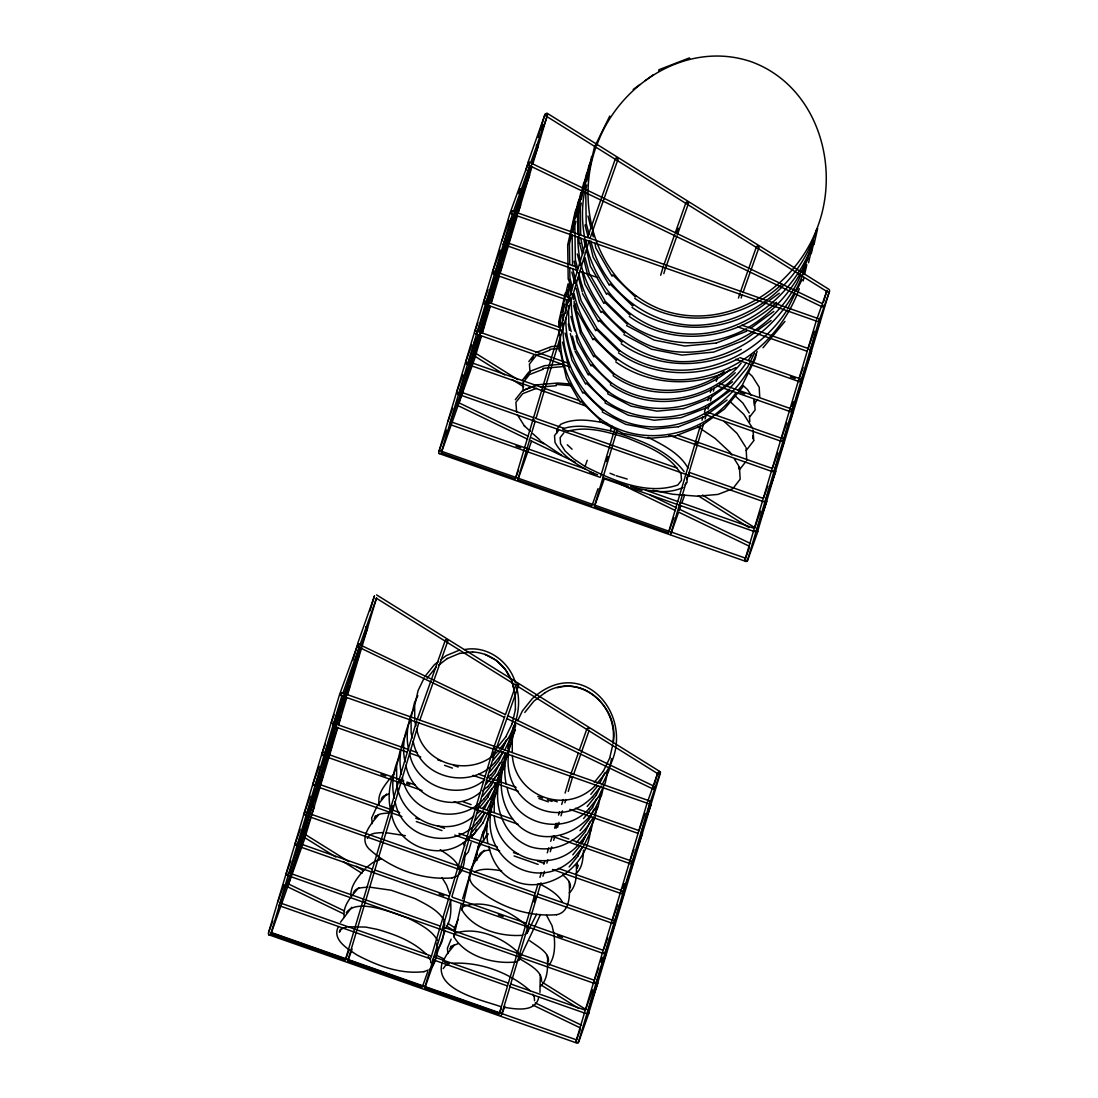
<?xml version="1.0" encoding="UTF-8"?>
<svg xmlns="http://www.w3.org/2000/svg" width="1098" height="1098" viewBox="0 0 1098 1098"><rect width="100%" height="100%" fill="white"/><g stroke="black" fill="none" stroke-linecap="round" stroke-linejoin="round"><path stroke-width="1.5" d="M465.072 852.515C464.591 860.448 464.207 870.179 457.756 875.696M471.811 837.76L471.934 834.549M583.532 850.14C583.052 858.087 582.667 867.804 576.217 873.335M562.986 365.36L563.041 366.595L542.865 368.365L543.304 369.202L529.428 374.583L522.675 383.216L523.252 391.272M539.955 992.359L540.285 974.983M515.936 961.917C493.935 964.497 465.47 956.509 453.817 936.663L461.407 903.53M522.675 935.263C501.059 937.019 473.197 929.375 461.846 909.748L470.658 871.908L479.25 843.58M753.763 440.655L746.16 450.578M400.043 751.046L396.611 766.212L396.694 779.786M411.05 717.831L414.481 702.679L417.844 695.679M492.728 795.446L489.626 809.089L482.777 823.239M495.994 784.864L493.235 796.997L487.183 809.583M490.573 812.616L494.004 797.464L496.694 791.864M499.604 772.772L496.845 784.892L489.996 799.056M502.87 762.19L500.455 772.8L497.092 779.8M512.135 723.651L515.497 709.171M505.78 753.132L504.064 760.708L497.216 774.859M507.674 748.616L510.433 736.497M513.686 725.915L511.284 736.511L504.558 750.51M508.607 752.144L512.052 736.991L515.415 729.992M515.662 724.886L512.217 740.038L512.299 751.924M590.628 828.249C586.963 885.853 504.572 911.395 488.651 846.366M593.894 817.667L590.806 831.296L584.754 843.895M597.161 807.085L594.416 819.204L587.691 833.204L579.058 843.923M601.457 791.96L598.026 807.112L594.663 814.112M609.706 757.963L612.711 745.075M603.351 787.444L601.635 795.021L594.787 809.171M607.99 770.796L605.245 782.929L598.396 797.079M611.6 758.704L608.855 770.823L602.129 784.823M567.707 244.813L575.407 210.885L578.33 204.942M570.411 235.727L578.111 201.799L580.307 197.338M573.129 226.627L580.828 192.713M571.509 234.903L569.437 244.044L569.725 264.371M575.832 217.541L583.532 183.627L587.197 176.188M572.84 231.911L573.87 227.341M578.55 208.455L586.25 174.527L589.173 168.584M575.901 221.302L574.858 225.872L575.338 259.746L577.479 267.734M581.267 199.369L588.967 165.441L591.163 160.981M579.305 209.169L577.575 216.773L577.809 233.723M584.342 188.664L591.671 156.355M581.322 203.116L580.279 207.687L580.677 234.794M586.689 181.184L594.389 147.269L609.761 116.045M584.726 190.983C573.815 246.281 603.406 308.634 657.702 328.48C722.937 350.564 791.315 305.134 812.849 243.248L813.577 240.064M586.744 184.944L585.714 189.515L586.195 223.402L589.187 234.574M596.022 146.926C573.801 208.483 598.465 286.756 663.137 310.309C728.358 332.392 796.736 286.962 818.271 225.076C840.505 163.52 815.841 85.246 751.169 61.694C686.662 39.857 618.421 84.175 596.749 145.458M558.772 321.755L565.305 292.988M561.49 312.669L568.009 283.902M561.682 314.797L560.241 321.11L560.337 327.863M562.396 311.64L563.466 306.905M564.743 304.132L562.958 312.024L563.082 320.465M566.541 296.24L567.968 289.927M568.682 286.77L569.409 283.613M566.39 299.768L565.813 313.067M568.888 288.719L570.329 282.406M570.535 284.368L568.38 293.839L568.503 302.293M756.302 353.968L755.163 358.977L742.289 385.124L737.952 390.325M805.795 265.73C789.627 319.957 737.691 363.246 679.827 361.626C630.966 358.813 587.759 320.52 578.756 272.537M803.146 280.937L803.873 277.698M804.601 274.473L806.81 264.783M808.155 258.236L802.364 271.714M811.23 247.558C800.936 280.992 777.782 309.801 747.807 327.822M808.567 262.751L812.602 244.991M811.271 253.665L813.481 243.976M816.651 229.386C800.469 283.6 748.534 326.902 690.683 325.269C643.702 322.441 601.182 286.949 590.889 240.97M813.989 244.579L817.653 228.425M471.138 842.564L468.366 851.911L464.687 856.124M462.629 898.809L471.22 870.494M271.028 933.176L279.112 906.07M430.553 958.883L279.112 905.63L342 695.322M352.678 660.474L357.687 643.991L359.348 643.977M359.279 647.326L288.294 885.18L286.894 886.264M369.957 610.927L374.349 596.187M363.905 636.085L365.373 631.158M305.683 835.29L337.937 727.192M338.925 723.911L346.735 697.71M347.723 694.43L376.559 597.792M441.41 451.964L449.521 424.802M600.277 477.383L449.521 424.363L503.2 244.909M577.424 270.492L503.227 244.401L512.56 213.561M473.663 344.841L475.132 339.913M509.966 223.21L511.435 218.282M518.791 193.632L520.26 188.705M525.654 170.629L528.234 162.326L529.881 162.312M538.034 137.497L544.896 114.521L546.296 113.437L547.573 114.494M496.941 275.776L458.69 403.982L457.29 405.052L456.013 404.009M497.929 272.496L529.812 165.661M541.781 129.839L543.249 124.911M481.459 336.043L475.681 355.189M482.434 332.749L490.271 306.493M491.259 303.213L499.096 276.957M500.07 273.677L517.213 216.237M518.187 212.957L531.899 167.006M532.887 163.726L547.092 116.127M416.718 720.741L345.239 960.242L270.712 934.027M392.782 805.808L391.341 810.667L391.643 809.802L316.375 783.272M347.929 960.215L418.914 722.36M586.442 240.517L515.291 478.92L441.108 452.829M517.981 478.893L535.138 421.385M536.112 418.091L589.118 240.489M430.951 957.799L493.62 747.793M492.371 756.893L493.826 751.979M424.844 987.267L450.935 899.811M451.909 896.558L486.51 780.609M518.256 791.26L486.538 780.102L495.829 749.412M600.675 476.299L614.647 429.469M660.68 275.241L663.466 265.881M606.535 461.531L608.004 456.603M594.54 505.821L617.268 429.647M663.823 273.649L665.676 267.418M537.965 883.972L499.068 1014.332L424.542 988.131M539.928 877.412L541.396 872.485M543.839 864.277L544.828 860.997M547.271 852.803L548.739 847.876M550.702 841.315L552.17 836.388M554.614 828.194L556.082 823.267M558.525 815.059L559.513 811.779M561.709 804.422L563.164 799.55M565.099 793.058L570.425 775.202M534.067 901.911L535.522 897.039M556.055 828.249L557.523 823.322M501.141 1016.034L509.856 987.184M585.687 1013.44L509.843 986.773L541.012 882.778M542.961 876.245L544.416 871.345M546.859 863.179L547.833 859.912M550.263 851.746L551.731 846.846M553.68 840.313L554.655 837.06M557.578 827.261L559.033 822.361M560.982 815.828L562.451 810.928M564.88 802.775L565.854 799.522M568.27 791.411L572.634 776.794M700.538 425.159L668.421 532.763L594.238 506.672M702.006 420.232L702.981 416.938M704.463 412.011L705.932 407.084M707.894 400.509L708.869 397.215M710.337 392.288L711.326 388.994M738.46 298.052L739.915 293.166M670.494 534.465L671.18 532.489M671.098 532.736L686.017 482.749M686.991 479.483L703.598 423.855M705.053 418.942L706.522 414.042M707.99 409.129L709.459 404.215M710.433 400.948L711.888 396.035M713.357 391.135L714.331 387.855M716.294 381.322L717.269 378.041M741.15 298.025L742.111 294.772M647.449 801.883L575.97 1041.384L576.395 1043.1L578.056 1043.086L578.66 1041.357L650.14 801.869L648.849 800.813M601.059 962.191L602.514 957.332M623.033 888.57L624.488 883.712M654.422 784.013L657.839 772.525M601.073 967.626L602.528 962.768M648.259 809.5L649.741 804.573M816.596 319.738L744.979 559.692L745.391 561.407L747.052 561.394L747.656 559.664L819.273 319.71M792.125 406.576L793.58 401.717M823.555 301.881L826.986 290.366L822.333 303.748M829.663 290.339L757.442 532.022M323.059 754.546L322.716 755.575L422.057 790.505M407.248 752.212L332.721 726.011L333.051 724.982M314.124 784.48L313.781 785.509L401.909 816.5M296.254 844.348L295.911 845.378L603.557 953.572M484.602 302.979L484.273 304.009L560.831 330.937L561.16 329.908M466.705 362.971L466.362 364.001L585.989 406.068M457.756 392.974L457.413 394.004L763.659 501.704M399.631 782.613L400.578 779.868M390.696 812.561L391.025 811.532M372.826 872.43L373.169 871.4M363.891 902.364L364.234 901.334M542.92 390.929L543.263 389.9M533.971 420.918L534.314 419.889M476.546 809.665L477.177 807.771M467.611 839.599L467.94 838.57M602.98 477.191L602.651 478.22L676.835 504.311M553.79 835.688L553.447 836.717L630.362 863.755M526.642 926.52L526.985 925.49M696.05 444.772L696.695 442.878M755.108 530.609L754.71 531.693L679.209 505.135L680.197 502.349L754.093 528.33M482.324 834.645L491.547 809.926M474.281 861.559L475.05 859.281M461.846 909.748L462.821 906.824C483.545 898.466 509.184 910.462 525.091 924.392M453.817 936.663L454.792 933.725M525.022 934.329L527.136 932.971L528.097 930.033L527.246 927.632M516.993 961.23L519.093 959.872L520.068 956.948L518.791 953.325M478.124 846.983L483.449 831.227M470.095 873.898L474.899 859.693M269.01 934.124L268.79 934.769L575.558 1042.606M458.799 869.232L459.746 866.473L305.917 812.383M476.381 829.265L475.297 832.339L471.618 836.552M538.802 997.094C535.659 1012.987 514.921 1009.021 503.598 1007.195M578.303 865.238L577.246 868.189L576.903 863.577L577.177 864.414M374.487 595.981L357.605 643.675L505.011 714.4M334.149 714.606L331.335 722.553L332.502 723.294M501.855 240.942L509.17 220.273M342.782 693.497L359.224 647.051L357.344 645.844L340.27 692.605L341.437 693.36M376.436 598.451L360.103 644.553L359.128 644.073L357.907 646.763L504.064 717.214M513.301 211.832L529.758 165.386L527.877 164.178L510.803 210.953L511.97 211.694M547.518 115.194L530.636 162.888L822.141 303.556M321.961 753.736L325.31 744.266M500.29 250.083L492.467 272.18L493.62 272.935L493.222 274.02L569.78 300.948L570.425 299.054M333.847 723.431L367.624 628.056L365.744 626.834M504.353 241.821L538.13 146.446L536.263 145.238M313.026 783.67L319.175 766.308M483.518 302.183L487.979 289.556M325.022 753.036L358.799 656.069M494.965 273.059L529.62 175.186L528.522 174.253M310.24 796.242L304.091 813.604L305.258 814.359M474.556 332.172L477.918 322.702M315.538 784.548L349.864 686.017M486.016 303.062L520.672 205.175L519.574 204.242M300.193 829.333L295.156 843.539L296.323 844.293M465.607 362.175L471.756 344.799M307.152 812.904L337.347 727.658M338.459 724.502L340.929 715.951M477.054 333.051L511.394 234.505M290.696 860.846L286.221 873.486L287.388 874.228L286.976 875.312L594.622 983.506M462.807 374.802L456.658 392.164L457.811 392.906M468.105 363.054L478.165 334.629M479.291 331.472L502.445 264.508M297.668 844.431L331.994 745.885M277.725 902.172L283.929 884.686M448.149 420.905L452.651 408.195M289.296 872.786L323.059 775.819M459.156 393.043L489.9 306.218M491.026 303.062L493.482 294.497M268.804 932.106L272.771 920.893M439.2 450.907L446.57 430.087M280.237 903.05L314.453 806.426L313.355 805.493M450.647 421.783L480.951 336.208M482.063 333.051L484.534 324.5M305.299 836.388L303.405 837.033M344.127 910.791L288.637 884.055L305.079 837.609L303.199 836.402M441.698 451.786L458.141 405.34L456.274 404.133M528.426 436.331L459.033 402.842L475.475 356.397L473.595 355.203M375.379 815.883L374.322 818.847C376.779 813.357 382.214 813.563 388.555 813.055M340.462 929.196L339.419 932.147C340.641 927.961 344.525 928.345 346.954 926.932M587.499 237.511L615.525 158.373M417.309 719.286L431.034 680.527M431.61 678.921L445.335 640.161M589.997 238.39L618.023 159.251M419.82 720.178L432.969 683.025M433.545 681.419L447.833 641.04M409.966 752.02L410.625 750.263L416.966 752.501M515.758 477.836L518.531 469.999M345.705 959.158L348.478 951.335M518.256 478.701L531.556 441.149M348.217 960.036L352.101 949.084M568.366 431.13C587.787 425.681 608.374 432.351 627.082 437.937C646.928 446.076 669.725 454.641 681.048 474.13L681.501 480.293L677.809 485C646.667 495.692 612.862 480.334 585.042 466.472L587.224 460.295M664.057 264.453L674.748 234.231M675.325 232.639L686.017 202.43M504.915 716.143L493.647 747.958L494.814 748.699M505.478 714.551L516.17 684.329M676.601 232.941L678.303 228.178M665.992 266.924L676.684 236.701M677.246 235.109L688.515 203.308L686.648 202.101M496.159 748.836L518.681 685.221M562.684 428.879C578.001 423.403 594.841 427.767 610.268 430.745L611.915 426.106M592.316 504.751L598.012 488.665M422.62 986.196L427.74 971.73M433.271 958.691L433.93 956.934L508.456 983.135M594.814 505.629L604.504 478.289M425.132 987.088L434.808 959.734M435.947 956.523L444.964 931.077M451.113 946.092L450.07 949.056C452.568 944.596 452.747 945.927 458.099 943.704M740.491 291.725L748.287 269.724M748.836 268.173L756.522 246.474M578.234 753.324L571.001 773.747L572.168 774.502M579.332 750.209L587.018 728.509M742.989 292.603L750.222 272.167M750.785 270.602L759.006 247.352M573.513 774.639L580.746 754.202M581.295 752.638L588.981 730.939M668.888 531.679L673.898 517.542M499.535 1013.248L501.196 1008.527M671.386 532.557L678.619 512.135L749.303 546.214M679.168 510.556L680.815 505.904M681.913 502.815L684.658 495.061M502.033 1014.127L504.819 1006.276M817.132 318.42L821.812 305.217M647.985 800.579L657.867 772.69L660.049 772.896L649.975 802.926M808.101 348.642L814.263 331.253M819.108 320.767L829.512 291.409M638.981 830.733L645.13 813.357M798.713 379.881L803.091 367.514M629.593 861.916L633.971 849.564M641.479 831.611L651.004 804.752M801.211 380.759L811.6 351.401L810.502 350.468M781.351 438.322L786.827 422.867M632.105 862.808L642.508 833.437L641.397 832.504M792.262 410.762L802.322 380.731M612.286 920.248L617.749 904.793M772.402 468.324L777.878 452.87M623.17 892.743L633.244 862.712M603.351 950.182L607.729 937.829M763.453 498.314L767.831 485.947M593.867 981.667L598.794 967.763M754.504 528.316L760.516 511.311M765.402 500.743L775.806 471.371L774.708 470.438M585.481 1010.064L592.591 989.971M745.185 559.184L744.526 560.954L439.186 453.57M745.556 558.306L749.385 547.49M756.453 530.732L766.843 501.374L765.745 500.441M576.546 1039.998L580.375 1029.183M587.444 1012.493L597.834 983.122L596.736 982.188M578.509 1042.427L588.899 1013.056L587.801 1012.123M338.417 926.63C331.514 939.696 348.08 949.056 356.795 954.889C377.232 965.718 400.605 974.585 424.075 971.634M442.137 963.097C433.806 990.259 483.573 1000.415 500.619 1006.591M475.42 858.142L477.108 853.558M503.227 244.401L503.639 243.317M332.721 726.011L333.119 724.913M449.521 424.363L449.933 423.279M279.112 905.63L279.523 904.546M679.209 505.135L679.607 504.051M509.843 986.773L510.254 985.688M457.372 404.119L456.988 405.135L527.754 439.282M540.518 914.469L519.093 959.872M659.5 772.553L659.939 771.565L376.559 594.869M529.661 162.408L528.44 165.098L822.443 307.001M486.936 826.108L483.216 835.125L483.696 840.601M458.086 919.534L454.352 928.551L454.599 931.804M451.154 939.119L447.421 948.123L447.915 953.599M442.837 961.628L446.721 954.519L454.476 944.87M424.144 677.988L418.091 690.573L414.66 705.74L414.742 719.314M413.562 709.171C407.468 721.592 405.56 736.511 408.731 749.989M409.952 721.262C403.858 733.684 401.95 748.603 405.121 762.081M407.015 731.954C400.399 744.719 398.231 760.173 401.511 774.186M402.06 746.86L403.405 744.06M400.468 754.751C393.4 767.873 390.874 783.835 394.292 798.37M395.513 769.643C389.419 782.064 387.512 796.983 390.682 810.461M505.766 736.882L512.258 723.5M506.411 740.162L502.157 748.973L506.521 740.011M508.045 738.583L508.168 738.419C516.87 723.28 521.426 704.751 516.636 687.609M517.68 720.686L522.387 710.9L532.091 698.863C584.356 650.716 640.587 721.386 605.739 772.731L605.616 772.882M502.802 752.254L498.67 760.914L489.639 772.155M499.892 762.877L495.061 773.019L486.03 784.246M500.825 762.767L505.656 752.816M512.478 740.683C505.409 753.804 502.87 769.767 506.302 784.301M491.341 785.262L495.582 776.437M507.523 755.575C495.747 779.264 500.317 811.367 521.687 828.167C545.857 846.201 580.554 833.437 594.91 809.006M487.732 797.354L491.973 788.529M493.606 786.95L495.747 782.6M504.586 766.267C489.584 793.785 498.78 834.96 529.922 846.585C554.819 854.875 582.324 839.654 593.318 816.912M488.363 800.634L484.232 809.295M500.304 779.758L497.614 785.358L494.169 800.524L494.251 812.396M480.512 821.537L484.753 812.726M493.757 802.556C487.292 814.84 485.302 829.608 487.855 843.182M603.337 771.194L609.815 757.812M604.682 772.992L599.851 783.135M596.118 795.377L600.359 786.566M592.508 807.483L596.749 798.658M593.853 809.281L589.022 819.424L579.977 830.651M590.244 821.373L585.412 831.515L576.244 842.893M585.92 834.947L581.679 843.758L585.344 836.264M578.07 855.85L582.311 847.038M536.606 914.209L527.136 932.971M751.938 354.791L748.26 360.46M754.532 353.103L747.711 366.952L730.376 387.759M757.112 351.429C739.119 403.213 680.458 440.586 626.313 422.154C586.771 407.399 560.954 365.607 563.123 323.855M800.922 274.651C777.713 330.498 711.133 366.567 652.281 346.652C607.894 329.976 577.466 284.245 577.864 237.113M787.54 308.977L794.774 294.291M796.942 289.886L802.007 279.606M799.289 288.692C780.651 340.462 730.856 381.445 674.405 379.798C626.807 376.971 584.012 340.572 574.185 293.907M759.72 396.845L759.198 387.086M746.764 460.419L746.091 447.6M635.866 295.952L635.317 296.927L612.766 274.925L612.039 276.174L595.816 247.997L594.992 243.289M633.162 305.038L632.613 306.013L610.063 284.025L609.321 285.26L593.112 257.083L589.269 241.107M630.444 314.124L629.895 315.099L607.345 293.111L606.604 294.346L590.395 266.169L586.552 250.207M585.042 257.55L589.31 273.526L605.327 301.374L627.74 323.224L627.191 324.185L604.627 302.197L603.9 303.446L587.677 275.255L583.848 259.293M625.023 332.31L624.474 333.27L601.924 311.283L601.182 312.532L584.973 284.341L581.995 271.59M622.305 341.396L621.756 342.37L599.206 320.369L598.479 321.618L582.489 293.564M572.634 268.832L581.171 300.797L597.188 328.645L619.601 350.482L619.052 351.456L596.502 329.469L595.761 330.704L579.552 302.526L576.134 288.17M616.884 359.568L616.335 360.542L593.785 338.555L593.044 339.79L577.301 311.736M574.172 301.017L574.213 304.393L581.46 331.5L595.047 355.107L614.043 373.636L613.576 374.459L594.457 355.807L593.826 356.864L580.279 333.078M571.331 301.662C570.891 333.051 586.963 363.328 611.325 382.722L610.872 383.545L591.74 364.893L591.122 365.95L577.37 342.054L576.038 335.727M572.415 336.125L576.038 349.672L589.626 373.293L608.621 391.808L608.155 392.631L589.022 373.993L588.404 375.036L575.05 351.236M565.882 318.146C564.976 350.111 581.048 381.171 605.904 400.894L605.437 401.717L586.318 383.078L585.687 384.135L571.948 360.226L565.045 333.051M603.2 409.993L602.733 410.817L583.601 392.164L582.983 393.221L569.231 369.312L562.601 342.164M560.433 334.629C559.115 367.157 575.119 399.013 600.482 419.079L600.016 419.903L580.897 401.25L580.266 402.307L566.513 378.412L560.227 351.264M377.081 806.124L371.673 817.914L372.318 823.637M340.504 922.21L351.799 907.264M546.447 114.178L547.092 113.204L829.072 289.405M304.64 835.468L305.285 834.48L348.903 861.683M413.15 741.095C419.491 778.496 470.397 790.464 494.869 762.561L494.992 762.396M487.347 777.631L491.382 774.488M482.434 790.725L487.773 786.58M402.321 777.37C408.662 814.785 459.582 826.739 484.04 798.836L484.163 798.671M395.102 801.567C401.443 838.968 452.362 850.936 476.82 823.033L476.944 822.869M469.299 838.103L473.334 834.96M596.173 784.603L596.049 784.768C567.652 815.773 515.182 797.162 512.313 755.328M508.621 753.832C501.882 801.513 557.784 833.039 592.44 796.86L592.563 796.695M507.111 787.499C513.439 824.9 564.358 836.868 588.83 808.965L588.953 808.801M578.124 845.076L578.001 845.24C549.618 876.245 497.133 857.634 494.265 815.8M490.573 814.304C483.834 861.985 539.736 893.511 574.391 857.346L574.515 857.181M377.918 804.738L386.716 793.95M528.824 361.558L533.71 355.313M531.514 359.526L533.203 357.372M522.072 380.635L528.907 371.906M524.762 378.618L527.301 375.379M528.138 374.308L530.677 371.069L544.539 365.689L561.243 364.234M515.305 399.727L522.14 390.998M558.553 430.485L554.517 435.631L555.012 442.37C563.164 457.66 579.401 466.06 594.251 473.65M563.823 432.9L560.131 437.608L560.57 443.77L565.127 450.976L573.472 458.717L585.042 466.472M685.083 484.836L687.101 482.255L686.744 477.205M754.518 403.474L757.634 399.494M749.783 416.828L755.108 409.952L754.532 400.729M739.928 469.148L745.789 461.668M390.504 777.782C384.918 785.262 376.889 794.074 379.249 804.065M381.253 799.262C382.475 795.076 386.359 795.46 388.788 794.046M367.391 838.419C370.053 832.462 376.312 833.19 383.298 832.49M353.281 893.003C355.738 887.513 361.173 887.719 367.514 887.211M346.35 912.575C357.426 897.821 391.41 912.356 408.442 918.312L408.387 918.299C419.203 923.665 432.763 930.775 437.539 940.698M485.851 836.045L487.704 833.698M488.171 834.137C482.585 841.631 474.556 850.428 476.916 860.42M478.92 855.63C480.91 851.115 485.069 850.428 489.804 850.126M445.376 928.551C451.402 920.33 451.305 909.158 450.441 899.358M443.139 968.628C446.351 965.005 444.21 965.526 448.3 964.387M549.096 965.032C555.121 956.811 555.025 945.625 554.161 935.839M424.816 676.588L434.383 664.702L438.445 661.572M427.095 678.276L436.263 666.898M496.845 747.958L505.89 736.731M499.549 749.138L508.168 738.419M493.235 760.063L501.155 750.222M494.869 762.561L503.502 751.828M491.259 774.653L500.949 762.602M487.649 786.744L497.339 774.694M482.42 796.338L491.451 785.111M484.04 798.836L493.729 786.799M479.689 807.346L487.841 797.203M482.557 808.293L490.12 798.891M475.201 820.535L483.106 810.695M476.82 823.033L485.453 812.3M471.591 832.627L480.622 821.386M473.211 835.125L482.9 823.075M594.293 782.421L603.461 771.043M597.106 783.45L605.739 772.731M590.806 794.362L597.847 785.633M592.44 796.86L601.059 786.141M587.197 806.467L596.241 795.226M588.83 808.965L598.52 796.915M583.587 818.559L592.632 807.332M572.758 854.848L580.677 845.007M574.391 857.346L583.958 845.46M569.148 866.94L578.193 855.699M741.219 363.081C710.859 400.907 651.347 411.805 611.325 382.722M786.827 310.446C751.293 365.716 675.792 390.49 619.601 350.482M746.091 363.067C717.09 406.891 652.39 423.814 608.621 391.808M763 347.778L784.974 321.385M735.784 392.933C706.522 435.206 643.112 450.194 600.482 419.079M743.017 386.688L724.378 409.074L716.267 414.989M535.659 352.829L536.565 352.142M732.942 488.514L740.176 479.181L739.421 467.048M524.789 712.437L533.834 701.21L544.937 692.742M391.547 776.643L393.647 774.378M378.728 814.661C371.344 823.335 358.277 837.98 368.969 848.864C390.97 868.889 422.291 880.459 452.047 877.892M364.618 869.245C358.387 876.643 350.646 885.166 350.88 895.323M358.744 887.692C351.785 895.899 342.096 905.795 344.347 917.379M484.383 850.319C476.697 859.185 462.587 874.241 473.567 885.647C495.569 905.672 526.889 917.242 556.645 914.675M333.668 723.253L408.236 749.426M280.059 902.872L431.541 956.097M487.485 777.343L516.074 787.348M510.79 984.014L585.069 1010.078M612.574 923.363L304.928 815.169M504.174 241.642L578.413 267.692M450.468 421.618L585.248 468.956M781.639 441.437L705.081 414.509M365.675 868.12L372.771 862.603L381.171 858.814M441.053 659.582L446.268 655.602L459.403 650.167M438.61 665.168L447.38 658.429M498.478 750.456C474.007 778.358 423.101 766.404 416.76 728.99M484.74 779.621C459.472 802.281 415.14 786.58 409.54 753.187M479.826 792.715C454.325 814.085 411.462 797.958 405.931 765.279M473.911 815.91C445.555 841.233 398.437 818.477 396.707 781.488M476.518 813.92L480.43 810.928M466.691 840.107C441.423 862.754 397.092 847.052 391.492 813.659M633.203 89.432L639.956 84.505M645.363 80.566L653.475 74.65M781.982 284.162C742.577 321.275 679.923 330.8 634.74 298.313M767.077 302.142C729.552 333.421 671.935 335.755 632.023 307.413M769.78 300.166L779.264 293.248M776.56 302.334C737.156 339.46 674.501 348.972 629.319 316.498M750.812 328.233L773.843 311.42M754.875 332.378L744.032 340.284L713.659 352.087L682.05 355.121L651.457 349.178L623.897 334.67M757.579 330.402L771.125 320.506M724.076 371.536C692.811 395.843 646.365 396.488 614.043 373.636M729.827 369.546C697.834 397.311 647.765 400.372 613.082 375.64M735.235 372.716C702.212 404.215 648.3 412.175 610.378 384.725M732.517 381.802L709.541 398.574L683.779 408.58M729.292 389.063C696.667 420.205 643.387 428.028 605.904 400.894M729.799 390.902L706.824 407.66L681.007 417.679L654.257 420.246L628.317 415.209L604.943 402.911M727.096 399.988L704.106 416.746L678.358 426.765M713.563 416.966L701.402 425.846L675.641 435.851M556.398 914.771C570.974 912.109 569.848 892.852 569.148 881.557M455.848 933.053C476.985 926.383 502.445 937.431 517.927 952.309M447.243 658.58L459.788 653.296M544.814 692.879C578.536 670.754 620.466 706.453 613.068 743.483M537.43 351.978L551.306 346.611L559.651 345.87M523.046 390.312L537.004 384.904M523.911 390.161L531.624 387.169M534.699 385.974L537.787 384.78L557.825 383.024L571.07 384.08M536.538 388.294L522.675 393.674L515.909 402.293L516.609 411.97M746.462 328.796C709.335 348.711 662.506 347.805 627.74 323.224M716.363 342.988L746.736 331.198M741.315 349.37C703.749 369.518 656.357 368.654 621.18 343.756M738.611 358.456C701.032 378.604 653.653 377.739 618.462 352.856M735.893 367.542C698.328 387.69 650.936 386.825 615.758 361.942M683.066 487.402C667.927 494.649 650.428 490.998 634.685 487.814M732.27 488.912L717.941 494.429L697.491 496.214L672.649 494.237L652.926 490.298M451.8 877.988L456.535 876.177M474.281 872.059C482.118 867.749 492.041 869.355 501.621 870.783M423.828 971.716L428.289 970.001M376.655 860.558L380.69 859.007M569.286 892.907C576.642 886.045 576.779 874.379 576.299 864.936M436.716 949.852C444.059 943.004 444.21 931.337 443.729 921.895M429.785 969.438C436.798 963.015 437.169 952.021 436.894 943.058M540.436 986.333C547.449 979.91 547.82 968.916 547.545 959.954M464.509 649.604C486.853 645.075 509.513 661.463 515.429 682.832M459.664 653.447L472.662 651.855M557.235 687.76C589.228 678.619 617.68 711.23 612.945 742.028M716.308 343.015L684.754 346.035L654.161 340.092L626.601 325.584M683.725 408.593L656.975 411.16L631.034 406.123L607.661 393.811M678.303 426.779L651.553 429.332L625.613 424.295L602.239 411.997M675.586 435.865L648.836 438.431L622.895 433.381L599.522 421.083M559.706 348.395L549.618 349.274L550.057 350.125L536.181 355.491L529.428 364.124L530.005 372.181M541.149 387.004L556.274 385.686L556.219 384.451L571.317 385.659M348.629 926.794L365.703 927.069L377.314 929.388C394.964 934.425 413.026 941.233 426.381 954.258M452.349 963.262C480.197 961.793 509.198 972.348 530.101 990.725M740.34 294.882L741.987 294.868M473.801 355.834L475.461 355.821M570.85 776.917L572.511 776.904M586.785 1013.742L588.446 1013.729L589.063 1011.999L660.529 772.498L659.253 771.455M585.687 225.063L584.973 225.035L587.979 236.29M580.266 243.248L579.538 243.207L582.558 254.462M574.844 261.42L574.117 261.379L577.123 272.647M569.423 279.606L568.695 279.565L571.701 290.819M573.787 305.82L580.471 333.065M568.366 323.992L569.464 330.374M386.263 832.723L405.368 835.674M369.189 887.074L391.19 890.231L415.319 898.713C426.285 904.491 439.063 910.311 444.608 921.373M822.965 305.958L824.31 306.095L822.443 304.887M484.094 313.973L485.44 314.11L485.11 313.438M809.267 349.384L810.599 349.521L819.781 321.988M781.968 440.614L783.299 440.751L793.374 410.721M773.019 470.617L774.351 470.74L784.425 440.723M653.832 788.117L655.177 788.254L653.296 787.033M612.89 922.54L614.235 922.677L624.309 892.647M603.955 952.474L605.3 952.611L615.374 922.581M595.02 982.422L596.379 982.545L606.439 952.529M588.006 215.977L591.122 228.809M472.538 652.006C489.598 652.624 504.764 664.057 511.188 679.689M607.455 423.567C592.234 420.479 575.338 417.309 560.735 424.308L556.713 429.455L556.947 432.818M610.268 430.745C636.95 438.884 666.582 448.657 684.136 471.591M616.156 475.722L627.219 479.057M628.193 486.194L604.737 478.179M547.188 114.535L545.033 114.316L528.138 162.01L529.291 162.751M616.143 158.043L617.694 158.579M757.14 246.144L758.677 246.693M818.435 318.667L512.19 210.967L511.792 212.051L511.201 213.753L817.447 321.453M741.974 325.214L808.087 348.464M579.799 271.33L597.532 277.561M737.76 326.875L807.099 351.264M494.21 271.233L570.768 298.148M739.846 357.605L800.456 378.92M799.33 379.551L800.113 379.826M790.436 376.82L795.213 378.508M735.66 359.279L799.468 381.72M485.261 301.223L560.227 327.588M719.725 383.682L791.507 408.923M790.382 409.554L791.15 409.815M740.011 392.233L744.787 393.908M717.145 385.906L790.519 411.709M476.381 330.937L551.347 357.303M552.953 357.866L568.901 363.479M707.661 412.272L782.627 438.637M475.393 333.737L569.505 366.828M468.942 361.777L542.316 387.58M543.922 388.143L579.003 400.482M677.891 435.261L772.004 468.352M668.929 435.247L772.608 471.701M459.993 391.766L533.367 417.569M534.959 418.132L563.672 428.234M570.054 430.471L676.917 468.05M689.681 472.538L763.055 498.341M563.219 429.483L568.009 431.171M645.569 490.175L677.823 501.512M756.797 530.43L757.895 531.363L747.505 560.735L745.007 559.856M515.923 445.994L520.74 447.696M589.599 471.907L597.6 474.72M630.595 486.332L641.891 490.298M440.174 450.784L745.515 558.155M517.666 479.757L591.863 505.849M445.953 639.832L447.504 640.381M516.801 684.013L518.352 684.548M587.65 728.18L589.201 728.729M649.302 800.813L341.656 692.632L341.258 693.716L340.668 695.418L648.314 803.612M437.58 759.747L440.751 760.859M453.433 765.32L458.182 766.994M478.797 774.241L485.138 776.478M550.949 799.619L557.29 801.842M575.544 808.265L638.967 830.568M537.814 796.421L542.577 798.081M547.326 799.756L552.088 801.43M409.623 753.05L420.726 756.961M444.512 765.32L452.445 768.106M473.06 775.366L484.149 779.264M538.871 798.507L548.382 801.856M569.793 809.377L637.979 833.355M323.704 752.775L403.817 780.952M407.029 782.078L415.044 784.892M463.109 801.801L471.124 804.614M477.534 806.879L512.78 819.273M560.845 836.168L568.86 838.996M572.058 840.121L631.35 860.969M630.225 861.601L631.007 861.861M380.937 774.323L385.741 776.011M406.576 783.341L409.774 784.466M454.105 801.773L518.201 824.31M393.29 810.324L399.699 812.575M415.717 818.216L418.928 819.341M438.157 826.108L444.553 828.359M458.978 833.423L497.435 846.956M513.452 852.583L518.27 854.271M537.498 861.038L543.908 863.289M558.319 868.367L622.415 890.903M621.29 891.535L622.072 891.809M416.334 821.565L441.972 830.582M454.792 835.098L499.645 850.868M514.07 855.946L538.102 864.4M552.527 869.465L621.427 893.69M461.338 867.036L535.055 892.962M538.253 894.088L613.562 920.563M298.505 843.154L372.208 869.067M375.42 870.206L449.123 896.119M452.335 897.244L526.038 923.171M529.236 924.296L602.939 950.209M439.063 893.992L443.866 895.694M498.341 914.84L503.145 916.542M557.633 935.702L562.437 937.39M289.57 873.088L363.273 899.015M364.879 899.578L440.188 926.053M443.4 927.179L517.103 953.105M518.709 953.668L594.004 980.157M285.864 885.331L287.745 886.553L271.302 932.984L500.221 1013.495M444.566 962.095L449.329 963.77M432.941 959.721L507.454 985.935M271.398 932.545L576.505 1039.847M347.627 961.079L422.154 987.294M609.994 473.238L614.619 475.105M531.514 437.828L543.853 443.784M650.277 495.143L676.492 507.798M679.58 509.28L750.524 543.524M530.828 440.765L575.448 462.299M616.994 482.351L675.448 510.57M508.099 715.882L654.532 786.456M507.139 718.696L653.31 789.146M436.62 955.37L444.333 959.089M535.275 1002.927L581.528 1025.216M286.592 886.333L343.482 913.756M532.626 1004.931L580.293 1027.906M458.223 402.431L459.033 402.842M287.827 883.643L288.637 884.055M539.393 883.684C548.135 888.433 557.921 893.676 562.451 902.213M518.805 958.225C528.179 964.03 542.577 971.099 541.465 981.187M648.163 437.347C662.959 445.006 679.47 452.98 687.979 468.036M485 654.353L496.2 660.323L505.368 669.519L511.064 679.827M545.624 115.77L827.618 291.972M475.681 353.281L517.858 379.647M702.583 495.074L754.957 527.795M474.212 355.848L504.764 374.94M512.039 379.483L523.677 386.757M698.218 495.829L749.124 527.644M376.545 598.341L658.471 774.131M356.177 866.226L363.452 870.755M447.792 923.349L455.066 927.879M542.316 982.298L585.948 1009.501M305.271 837.952L335.81 857.003M343.084 861.532L361.983 873.322M446.337 925.916L455.052 931.351M540.861 984.851L578.673 1008.431M575.997 1041.549L577.164 1042.29M440.161 849.674C447.462 854.532 455.107 859.007 458.717 866.789M529.771 940.725C537.732 946.668 549.7 952.611 548.396 961.615M697.765 426.738L714.976 438.28L730.252 452.472L731.927 455.107M540.34 440.943L561.531 455.148M341.56 692.92L339.804 693.703L268.337 933.19L268.749 934.906M512.093 211.255L510.337 212.038L438.733 451.992L439.145 453.707M562.684 874.777C567.282 879.018 571.248 882.257 570.315 887.774M748.822 373.059L752.308 376.285L758.636 386.304M742.921 385.343L747.573 389.653L751.197 395.376M734.713 395.458L742.838 403.007L749.179 413.026M730.843 402.293L743.771 414.289L752.103 427.479M724.09 421.385L737.019 433.381L745.35 446.557M567.309 444.786L572.072 449.219M530.32 431.363L524.391 425.859L524.762 426.491L517.24 414.577M532.695 433.559L539.777 439.859M546.529 915.307L552.033 925.641L554.051 934.357M463.04 843.113L464.783 845.844M532.736 994.266L534.232 996.462M441.986 877.535L446.598 885.153L449.549 893.429M428.138 956.427C430.443 960.695 430.896 958.883 430.704 962.754M734.425 459.06L738.583 465.648L738.817 468.873M752.679 428.151L752.94 428.879M689.709 58.812L689.366 57.92L659.02 69.709A6.863 0.892 68.9 0 0 658.827 70.354L658.869 70.711M592.412 233.627L593.277 236.852M583.971 240.544L585.701 246.981M583.752 252.76L580.718 238.184M577.26 253.899L580.266 265.167M578.413 277.465L582.283 291.944M571.838 272.084L574.844 283.339M572.483 287.511L569.917 277.931L569.78 267.761M572.566 294.031L573.856 298.862M575.146 303.693L576.862 310.116M570.891 316.471L574.748 330.923M571.207 331.61L568.791 322.579L568.544 305.669M570.329 333.586L574.611 349.631M511.997 681.158L514.276 690.203M511.874 681.309L515.291 694.883L515.387 709.322M414.742 721.015L415.95 725.805M412.34 737.897L411.146 733.107L411.05 719.519M547.229 955.411L547.435 958.362M534.191 996.147L534.534 1000.772M444.457 922.059L444.676 925.147M753.901 399.672L754.312 405.382M753.05 430.498L753.763 440.284M752.693 435.535L752.926 438.761M749.385 415.881L749.797 421.605M689.05 472.716L689.297 476.079M578.55 208.62L579.03 242.919M573.623 293.99L573.691 299.054M572.14 234.958L572.58 265.455M571.111 286.441L571.235 294.895M567.693 244.978L568.188 279.263M562.656 321.892L562.698 325.269M558.772 321.892L558.841 327.026M558.896 330.457L558.964 335.576M559.06 342.425L559.184 350.976"/></g></svg>
